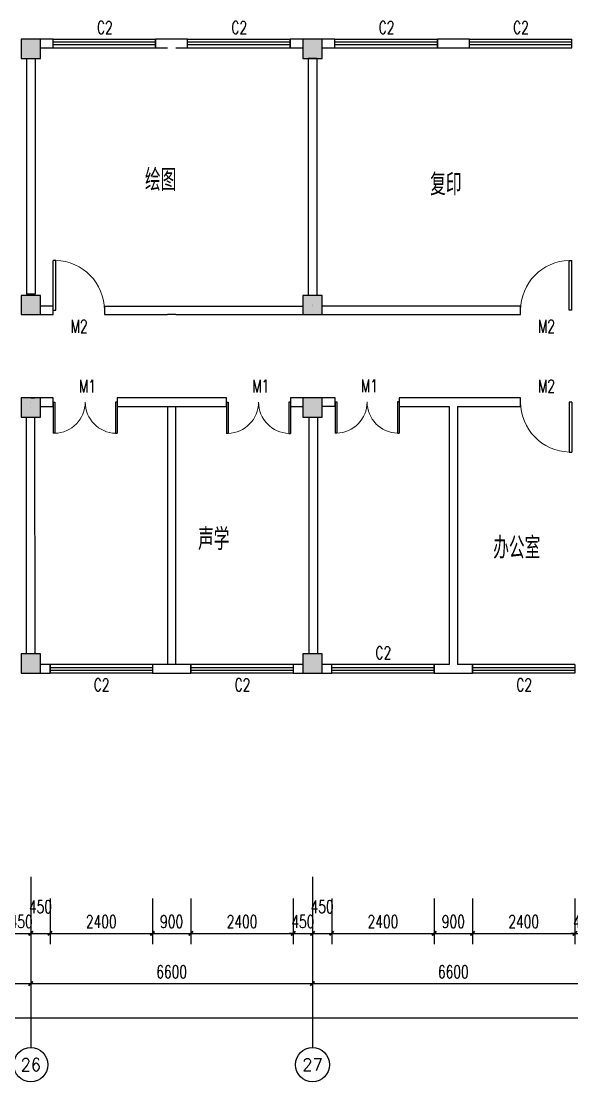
# Model space of a CAD drawing. Header units: millimetres. Extents: x 446 to 114752, y 86 to 28894.
# Drawn here: x 59521 to 72421, y 3294 to 28143 of the extents above; entities that cross this region are included whole.
import ezdxf
from ezdxf.enums import TextEntityAlignment as Align

# ---------------------------------------------------------------- set-up
doc = ezdxf.new("R2010")
doc.units = ezdxf.units.MM
for name, color, linetype in [('AXIS', 3, 'Continuous'), ('AXIS_TEXT', 7, 'Continuous'), ('COLUMN', 9, 'Continuous'), ('PUB_DIM', 3, 'Continuous'), ('PUB_TEXT', 7, 'Continuous'), ('WALL', 9, 'Continuous'), ('WINDOW', 4, 'Continuous'), ('WINDOW_TEXT', 7, 'Continuous')]:
    doc.layers.add(name, color=color, linetype=linetype)
doc.styles.add('_TCH_AXIS', font='COMPLEX', dxfattribs={"bigfont": 'GBCBIG'})
doc.styles.add('_TCH_DIM_T3', font='SIMPLEX', dxfattribs={"width": 0.705882, "bigfont": 'GBCBIG'})
doc.styles.add('_TCH_WINDOW', font='SIMPLEX', dxfattribs={"bigfont": 'GBCBIG'})
doc.styles.add('COMPLEX', font='COMPLEX')
doc.styles.get("Standard").update_dxf_attribs({"font": 'txt', "bigfont": 'gbcbig.shx'})
doc.dimstyles.new('_TCH_ARCH&&100', dxfattribs={"dimtxt": 297.5, "dimasz": 100, "dimexe": 250, "dimexo": 300, "dimgap": 126.25, "dimtad": 1, "dimdec": 0, "dimzin": 0, "dimdsep": 46, "dimtxsty": '_TCH_DIM_T3', "dimblk": 'ARCHTICK', "dimcen": 0.09, "dimclrt": 7, "dimazin": 2, "dimtfac": 1, "dimtdec": 0, "dimtix": 1, "dimtmove": 2, "dimatfit": 3, "dimfxl": 1, "dimtolj": 1, "dimtzin": 0, "dimarcsym": 0})

# ---------------------------------------------------------------- blocks, each defined once
blk = doc.blocks.new('_ArchTick')
at = {"color": 0, "linetype": 'ByBlock', "const_width": 0.4}
blk.add_lwpolyline([(-0.5, -0.5), (0.5, 0.5)], dxfattribs=at)
blk = doc.blocks.new('*D122')
at = {"layer": 'Defpoints', "color": 0}
for p in [(59296, 7888), (59746, 7888), (59746, 6771)]:
    blk.add_point(p, dxfattribs=at)
at = {"layer": 'PUB_DIM', "color": 0, "lineweight": -2}
for p, q in [((59296, 7588), (59296, 6521)), ((59746, 7588), (59746, 6521)), ((59296, 6771), (59196, 6771)), ((59296, 6771), (59746, 6771)), ((59746, 6771), (59846, 6771))]:
    blk.add_line(p, q, dxfattribs=at)
at = {"layer": 'PUB_DIM', "color": 0, "lineweight": -2, "xscale": 100, "yscale": 100, "zscale": 100}
blk.add_blockref('_ArchTick', (59296, 6771), dxfattribs=at)
at = {"layer": 'PUB_DIM', "color": 0, "lineweight": -2, "xscale": 100, "yscale": 100, "zscale": 100, "rotation": 180}
blk.add_blockref('_ArchTick', (59746, 6771), dxfattribs=at)
at = {"layer": 'PUB_DIM', "color": 7, "insert": (59521, 7046), "char_height": 297.5, "attachment_point": 5, "style": '_TCH_DIM_T3'}
blk.add_mtext('\\A1;450', dxfattribs=at)
blk = doc.blocks.new('*D123')
at = {"layer": 'Defpoints', "color": 0}
for p in [(59746, 7888), (60196, 7888), (60196, 6771)]:
    blk.add_point(p, dxfattribs=at)
at = {"layer": 'PUB_DIM', "color": 0, "lineweight": -2}
for p, q in [((59746, 7588), (59746, 6521)), ((60196, 7588), (60196, 6521)), ((59746, 6771), (60196, 6771))]:
    blk.add_line(p, q, dxfattribs=at)
at = {"layer": 'PUB_DIM', "color": 0, "lineweight": -2, "xscale": 100, "yscale": 100, "zscale": 100, "rotation": 180}
blk.add_blockref('_ArchTick', (59746, 6771), dxfattribs=at)
at = {"layer": 'PUB_DIM', "color": 0, "lineweight": -2, "xscale": 100, "yscale": 100, "zscale": 100}
blk.add_blockref('_ArchTick', (60196, 6771), dxfattribs=at)
at = {"layer": 'PUB_DIM', "color": 7, "insert": (59971, 7396), "char_height": 297.5, "attachment_point": 5, "style": '_TCH_DIM_T3'}
blk.add_mtext('\\A1;450', dxfattribs=at)
blk = doc.blocks.new('*D124')
at = {"layer": 'Defpoints', "color": 0}
for p in [(60196, 7888), (62596, 7888), (62596, 6771)]:
    blk.add_point(p, dxfattribs=at)
at = {"layer": 'PUB_DIM', "color": 0, "lineweight": -2}
for p, q in [((60196, 7588), (60196, 6521)), ((62596, 7588), (62596, 6521)), ((60196, 6771), (62596, 6771))]:
    blk.add_line(p, q, dxfattribs=at)
at = {"layer": 'PUB_DIM', "color": 0, "lineweight": -2, "xscale": 100, "yscale": 100, "zscale": 100, "rotation": 180}
blk.add_blockref('_ArchTick', (60196, 6771), dxfattribs=at)
at = {"layer": 'PUB_DIM', "color": 0, "lineweight": -2, "xscale": 100, "yscale": 100, "zscale": 100}
blk.add_blockref('_ArchTick', (62596, 6771), dxfattribs=at)
at = {"layer": 'PUB_DIM', "color": 7, "insert": (61396, 7046), "char_height": 297.5, "attachment_point": 5, "style": '_TCH_DIM_T3'}
blk.add_mtext('\\A1;2400', dxfattribs=at)
blk = doc.blocks.new('*D125')
at = {"layer": 'Defpoints', "color": 0}
for p in [(62596, 7888), (63496, 7888), (63496, 6771)]:
    blk.add_point(p, dxfattribs=at)
at = {"layer": 'PUB_DIM', "color": 0, "lineweight": -2}
for p, q in [((62596, 7588), (62596, 6521)), ((63496, 7588), (63496, 6521)), ((62596, 6771), (63496, 6771))]:
    blk.add_line(p, q, dxfattribs=at)
at = {"layer": 'PUB_DIM', "color": 0, "lineweight": -2, "xscale": 100, "yscale": 100, "zscale": 100, "rotation": 180}
blk.add_blockref('_ArchTick', (62596, 6771), dxfattribs=at)
at = {"layer": 'PUB_DIM', "color": 0, "lineweight": -2, "xscale": 100, "yscale": 100, "zscale": 100}
blk.add_blockref('_ArchTick', (63496, 6771), dxfattribs=at)
at = {"layer": 'PUB_DIM', "color": 7, "insert": (63046, 7046), "char_height": 297.5, "attachment_point": 5, "style": '_TCH_DIM_T3'}
blk.add_mtext('\\A1;900', dxfattribs=at)
blk = doc.blocks.new('*D126')
at = {"layer": 'Defpoints', "color": 0}
for p in [(63496, 7888), (65896, 7888), (65896, 6771)]:
    blk.add_point(p, dxfattribs=at)
at = {"layer": 'PUB_DIM', "color": 0, "lineweight": -2}
for p, q in [((63496, 7588), (63496, 6521)), ((65896, 7588), (65896, 6521)), ((63496, 6771), (65896, 6771))]:
    blk.add_line(p, q, dxfattribs=at)
at = {"layer": 'PUB_DIM', "color": 0, "lineweight": -2, "xscale": 100, "yscale": 100, "zscale": 100, "rotation": 180}
blk.add_blockref('_ArchTick', (63496, 6771), dxfattribs=at)
at = {"layer": 'PUB_DIM', "color": 0, "lineweight": -2, "xscale": 100, "yscale": 100, "zscale": 100}
blk.add_blockref('_ArchTick', (65896, 6771), dxfattribs=at)
at = {"layer": 'PUB_DIM', "color": 7, "insert": (64696, 7046), "char_height": 297.5, "attachment_point": 5, "style": '_TCH_DIM_T3'}
blk.add_mtext('\\A1;2400', dxfattribs=at)
blk = doc.blocks.new('*D127')
at = {"layer": 'Defpoints', "color": 0}
for p in [(65896, 7888), (66346, 7888), (66346, 6771)]:
    blk.add_point(p, dxfattribs=at)
at = {"layer": 'PUB_DIM', "color": 0, "lineweight": -2}
for p, q in [((65896, 7588), (65896, 6521)), ((66346, 7588), (66346, 6521)), ((65896, 6771), (65796, 6771)), ((65896, 6771), (66346, 6771)), ((66346, 6771), (66446, 6771))]:
    blk.add_line(p, q, dxfattribs=at)
at = {"layer": 'PUB_DIM', "color": 0, "lineweight": -2, "xscale": 100, "yscale": 100, "zscale": 100}
blk.add_blockref('_ArchTick', (65896, 6771), dxfattribs=at)
at = {"layer": 'PUB_DIM', "color": 0, "lineweight": -2, "xscale": 100, "yscale": 100, "zscale": 100, "rotation": 180}
blk.add_blockref('_ArchTick', (66346, 6771), dxfattribs=at)
at = {"layer": 'PUB_DIM', "color": 7, "insert": (66121, 7046), "char_height": 297.5, "attachment_point": 5, "style": '_TCH_DIM_T3'}
blk.add_mtext('\\A1;450', dxfattribs=at)
blk = doc.blocks.new('*D128')
at = {"layer": 'Defpoints', "color": 0}
for p in [(66346, 7888), (66796, 7888), (66796, 6771)]:
    blk.add_point(p, dxfattribs=at)
at = {"layer": 'PUB_DIM', "color": 0, "lineweight": -2}
for p, q in [((66346, 7588), (66346, 6521)), ((66796, 7588), (66796, 6521)), ((66346, 6771), (66796, 6771))]:
    blk.add_line(p, q, dxfattribs=at)
at = {"layer": 'PUB_DIM', "color": 0, "lineweight": -2, "xscale": 100, "yscale": 100, "zscale": 100, "rotation": 180}
blk.add_blockref('_ArchTick', (66346, 6771), dxfattribs=at)
at = {"layer": 'PUB_DIM', "color": 0, "lineweight": -2, "xscale": 100, "yscale": 100, "zscale": 100}
blk.add_blockref('_ArchTick', (66796, 6771), dxfattribs=at)
at = {"layer": 'PUB_DIM', "color": 7, "insert": (66571, 7396), "char_height": 297.5, "attachment_point": 5, "style": '_TCH_DIM_T3'}
blk.add_mtext('\\A1;450', dxfattribs=at)
blk = doc.blocks.new('*D129')
at = {"layer": 'Defpoints', "color": 0}
for p in [(66796, 7888), (69196, 7888), (69196, 6771)]:
    blk.add_point(p, dxfattribs=at)
at = {"layer": 'PUB_DIM', "color": 0, "lineweight": -2}
for p, q in [((66796, 7588), (66796, 6521)), ((69196, 7588), (69196, 6521)), ((66796, 6771), (69196, 6771))]:
    blk.add_line(p, q, dxfattribs=at)
at = {"layer": 'PUB_DIM', "color": 0, "lineweight": -2, "xscale": 100, "yscale": 100, "zscale": 100, "rotation": 180}
blk.add_blockref('_ArchTick', (66796, 6771), dxfattribs=at)
at = {"layer": 'PUB_DIM', "color": 0, "lineweight": -2, "xscale": 100, "yscale": 100, "zscale": 100}
blk.add_blockref('_ArchTick', (69196, 6771), dxfattribs=at)
at = {"layer": 'PUB_DIM', "color": 7, "insert": (67996, 7046), "char_height": 297.5, "attachment_point": 5, "style": '_TCH_DIM_T3'}
blk.add_mtext('\\A1;2400', dxfattribs=at)
blk = doc.blocks.new('*D130')
at = {"layer": 'Defpoints', "color": 0}
for p in [(69196, 7888), (70096, 7888), (70096, 6771)]:
    blk.add_point(p, dxfattribs=at)
at = {"layer": 'PUB_DIM', "color": 0, "lineweight": -2}
for p, q in [((69196, 7588), (69196, 6521)), ((70096, 7588), (70096, 6521)), ((69196, 6771), (70096, 6771))]:
    blk.add_line(p, q, dxfattribs=at)
at = {"layer": 'PUB_DIM', "color": 0, "lineweight": -2, "xscale": 100, "yscale": 100, "zscale": 100, "rotation": 180}
blk.add_blockref('_ArchTick', (69196, 6771), dxfattribs=at)
at = {"layer": 'PUB_DIM', "color": 0, "lineweight": -2, "xscale": 100, "yscale": 100, "zscale": 100}
blk.add_blockref('_ArchTick', (70096, 6771), dxfattribs=at)
at = {"layer": 'PUB_DIM', "color": 7, "insert": (69646, 7046), "char_height": 297.5, "attachment_point": 5, "style": '_TCH_DIM_T3'}
blk.add_mtext('\\A1;900', dxfattribs=at)
blk = doc.blocks.new('*D131')
at = {"layer": 'Defpoints', "color": 0}
for p in [(70096, 7888), (72496, 7888), (72496, 6771)]:
    blk.add_point(p, dxfattribs=at)
at = {"layer": 'PUB_DIM', "color": 0, "lineweight": -2}
for p, q in [((70096, 7588), (70096, 6521)), ((72496, 7588), (72496, 6521)), ((70096, 6771), (72496, 6771))]:
    blk.add_line(p, q, dxfattribs=at)
at = {"layer": 'PUB_DIM', "color": 0, "lineweight": -2, "xscale": 100, "yscale": 100, "zscale": 100, "rotation": 180}
blk.add_blockref('_ArchTick', (70096, 6771), dxfattribs=at)
at = {"layer": 'PUB_DIM', "color": 0, "lineweight": -2, "xscale": 100, "yscale": 100, "zscale": 100}
blk.add_blockref('_ArchTick', (72496, 6771), dxfattribs=at)
at = {"layer": 'PUB_DIM', "color": 7, "insert": (71296, 7046), "char_height": 297.5, "attachment_point": 5, "style": '_TCH_DIM_T3'}
blk.add_mtext('\\A1;2400', dxfattribs=at)
blk = doc.blocks.new('*D132')
at = {"layer": 'Defpoints', "color": 0}
for p in [(72496, 7888), (72946, 7888), (72946, 6771)]:
    blk.add_point(p, dxfattribs=at)
at = {"layer": 'PUB_DIM', "color": 0, "lineweight": -2}
for p, q in [((72496, 7588), (72496, 6521)), ((72946, 7588), (72946, 6521)), ((72496, 6771), (72396, 6771)), ((72496, 6771), (72946, 6771)), ((72946, 6771), (73046, 6771))]:
    blk.add_line(p, q, dxfattribs=at)
at = {"layer": 'PUB_DIM', "color": 0, "lineweight": -2, "xscale": 100, "yscale": 100, "zscale": 100}
blk.add_blockref('_ArchTick', (72496, 6771), dxfattribs=at)
at = {"layer": 'PUB_DIM', "color": 0, "lineweight": -2, "xscale": 100, "yscale": 100, "zscale": 100, "rotation": 180}
blk.add_blockref('_ArchTick', (72946, 6771), dxfattribs=at)
at = {"layer": 'PUB_DIM', "color": 7, "insert": (72721, 7046), "char_height": 297.5, "attachment_point": 5, "style": '_TCH_DIM_T3'}
blk.add_mtext('\\A1;450', dxfattribs=at)
blk = doc.blocks.new('*D161')
at = {"layer": 'AXIS', "color": 0, "lineweight": -2}
for p, q in [((53146, 7794), (53146, 5344)), ((59746, 7794), (59746, 5344)), ((53146, 5594), (59746, 5594))]:
    blk.add_line(p, q, dxfattribs=at)
at = {"layer": 'Defpoints', "color": 0}
for p in [(53146, 8094), (59746, 8094), (59746, 5594)]:
    blk.add_point(p, dxfattribs=at)
at = {"layer": 'AXIS', "color": 0, "lineweight": -2, "xscale": 100, "yscale": 100, "zscale": 100, "rotation": 180}
blk.add_blockref('_ArchTick', (53146, 5594), dxfattribs=at)
at = {"layer": 'AXIS', "color": 0, "lineweight": -2, "xscale": 100, "yscale": 100, "zscale": 100}
blk.add_blockref('_ArchTick', (59746, 5594), dxfattribs=at)
at = {"layer": 'AXIS', "color": 7, "insert": (56446, 5869), "char_height": 297.5, "attachment_point": 5, "style": '_TCH_DIM_T3'}
blk.add_mtext('\\A1;6600', dxfattribs=at)
blk = doc.blocks.new('*D162')
at = {"layer": 'AXIS', "color": 0, "lineweight": -2}
for p, q in [((59746, 7794), (59746, 5344)), ((66346, 7794), (66346, 5344)), ((59746, 5594), (66346, 5594))]:
    blk.add_line(p, q, dxfattribs=at)
at = {"layer": 'Defpoints', "color": 0}
for p in [(59746, 8094), (66346, 8094), (66346, 5594)]:
    blk.add_point(p, dxfattribs=at)
at = {"layer": 'AXIS', "color": 0, "lineweight": -2, "xscale": 100, "yscale": 100, "zscale": 100, "rotation": 180}
blk.add_blockref('_ArchTick', (59746, 5594), dxfattribs=at)
at = {"layer": 'AXIS', "color": 0, "lineweight": -2, "xscale": 100, "yscale": 100, "zscale": 100}
blk.add_blockref('_ArchTick', (66346, 5594), dxfattribs=at)
at = {"layer": 'AXIS', "color": 7, "insert": (63046, 5869), "char_height": 297.5, "attachment_point": 5, "style": '_TCH_DIM_T3'}
blk.add_mtext('\\A1;6600', dxfattribs=at)
blk = doc.blocks.new('*D163')
at = {"layer": 'AXIS', "color": 0, "lineweight": -2}
for p, q in [((66346, 7794), (66346, 5344)), ((72946, 7794), (72946, 5344)), ((66346, 5594), (72946, 5594))]:
    blk.add_line(p, q, dxfattribs=at)
at = {"layer": 'Defpoints', "color": 0}
for p in [(66346, 8094), (72946, 8094), (72946, 5594)]:
    blk.add_point(p, dxfattribs=at)
at = {"layer": 'AXIS', "color": 0, "lineweight": -2, "xscale": 100, "yscale": 100, "zscale": 100, "rotation": 180}
blk.add_blockref('_ArchTick', (66346, 5594), dxfattribs=at)
at = {"layer": 'AXIS', "color": 0, "lineweight": -2, "xscale": 100, "yscale": 100, "zscale": 100}
blk.add_blockref('_ArchTick', (72946, 5594), dxfattribs=at)
at = {"layer": 'AXIS', "color": 7, "insert": (69646, 5869), "char_height": 297.5, "attachment_point": 5, "style": '_TCH_DIM_T3'}
blk.add_mtext('\\A1;6600', dxfattribs=at)
blk = doc.blocks.new('*D168')
at = {"layer": 'AXIS', "color": 0, "lineweight": -2}
for p, q in [((6246, 7794), (6246, 4544)), ((99346, 7794), (99346, 4544)), ((6246, 4794), (99346, 4794))]:
    blk.add_line(p, q, dxfattribs=at)
at = {"layer": 'Defpoints', "color": 0}
for p in [(6246, 8094), (99346, 8094), (99346, 4794)]:
    blk.add_point(p, dxfattribs=at)
at = {"layer": 'AXIS', "color": 0, "lineweight": -2, "xscale": 100, "yscale": 100, "zscale": 100, "rotation": 180}
blk.add_blockref('_ArchTick', (6246, 4794), dxfattribs=at)
at = {"layer": 'AXIS', "color": 0, "lineweight": -2, "xscale": 100, "yscale": 100, "zscale": 100}
blk.add_blockref('_ArchTick', (99346, 4794), dxfattribs=at)
at = {"layer": 'AXIS', "color": 7, "insert": (52796, 5069), "char_height": 297.5, "attachment_point": 5, "style": '_TCH_DIM_T3'}
blk.add_mtext('\\A1;93100', dxfattribs=at)
blk = doc.blocks.new('_FZHK')
blk.add_lwpolyline([(-0.5, -0.5), (0.5, -0.5), (0.5, 0.5), (-0.5, 0.5)], close=True)
blk = doc.blocks.new('_AXISO')
blk.add_circle((0, 0), 0.5)
at = {"layer": 'AXIS_TEXT', "style": 'COMPLEX', "width": 1.041667}
blk.add_attdef('A', text='', height=0.56, dxfattribs=at).set_placement((-0.25, -0.28), (0.25, -0.28), align=Align.FIT)
blk = doc.blocks.new('$DorLib2D$00000001')
for p, q in [((0.45, 0.975), (0.5, 0.975)), ((0.45, 0), (0.45, 0.975)), ((0.5, 0), (0.5, 0.975)), ((0.5, 0), (0.45, 0))]:
    blk.add_line(p, q)
at = {"lineweight": 13}
blk.add_arc((0.475, 0), 0.975, 91.4693, 180, dxfattribs=at)
blk = doc.blocks.new('$DorLib2D$00000002')
for p, q in [((-0.5, 0), (-0.5, 0.4875)), ((-0.475, 0.4875), (-0.5, 0.4875)), ((-0.475, 0), (-0.475, 0.4875)), ((0.475, 0), (0.475, 0.4875)), ((0.475, 0.4875), (0.5, 0.4875)), ((0.5, 0), (0.5, 0.4875)), ((-0.5, 0), (-0.475, 0)), ((0.5, 0), (0.475, 0))]:
    blk.add_line(p, q)
at = {"lineweight": 13}
for centre, start, end in [((-0.4875, 0), 0, 88.53072), ((0.4875, 0), 91.46928, 180)]:
    blk.add_arc(centre, 0.4875, start, end, dxfattribs=at)
blk = doc.blocks.new('$TCHSYS$WIN2D')
for p, q in [((-0.5, 0.5), (0.5, 0.5)), ((-0.5, 0.5), (-0.5, -0.5)), ((0.5, 0.5), (0.5, -0.5)), ((0.5, 0.167), (-0.5, 0.167)), ((0.5, -0.167), (-0.5, -0.167)), ((-0.5, -0.5), (0.5, -0.5))]:
    blk.add_line(p, q)

msp = doc.modelspace()

# ---------------------------------------------------------------- hatches: boundary and pattern name
h = msp.add_hatch(color=256)
h.paths.add_polyline_path([(59746.2, 27718.9), (59521.2, 27718.9), (59521.2, 27493.9), (59746.2, 27493.9)])
h.paths.add_polyline_path([(59746.2, 27493.9), (59971.2, 27493.9), (59971.2, 27718.9), (59746.2, 27718.9)])
h.paths.add_polyline_path([(59746.2, 27268.9), (59971.2, 27268.9), (59971.2, 27493.9), (59746.2, 27493.9)])
h.paths.add_polyline_path([(59746.2, 27493.9), (59521.2, 27493.9), (59521.2, 27268.9), (59746.2, 27268.9)])
h.paths.add_polyline_path([(59746.2, 21493.9), (59521.2, 21493.9), (59521.2, 21268.9), (59746.2, 21268.9)])
h.paths.add_polyline_path([(59746.2, 21493.9), (59746.2, 21268.9), (59971.2, 21268.9), (59971.2, 21493.9)])
h.paths.add_polyline_path([(59971.2, 21493.9), (59971.2, 21718.9), (59746.2, 21718.9), (59746.2, 21493.9)])
h.paths.add_polyline_path([(59746.2, 21718.9), (59521.2, 21718.9), (59521.2, 21493.9), (59746.2, 21493.9)])
h.paths.add_polyline_path([(59746.2, 13318.9), (59746.2, 12868.9), (59971.2, 12868.9), (59971.2, 13318.9)])
h.paths.add_polyline_path([(59521.2, 13318.9), (59521.2, 12868.9), (59746.2, 12868.9), (59746.2, 13318.9)])
h = msp.add_hatch(color=256)
h.paths.add_polyline_path([(66346.2, 27718.9), (66121.2, 27718.9), (66121.2, 27493.9), (66346.2, 27493.9)])
h.paths.add_polyline_path([(66346.2, 27493.9), (66571.2, 27493.9), (66571.2, 27718.9), (66346.2, 27718.9)])
h.paths.add_polyline_path([(66346.2, 27268.9), (66571.2, 27268.9), (66571.2, 27493.9), (66346.2, 27493.9)])
h.paths.add_polyline_path([(66346.2, 27493.9), (66121.2, 27493.9), (66121.2, 27268.9), (66346.2, 27268.9)])
h.paths.add_polyline_path([(66346.2, 21493.9), (66121.2, 21493.9), (66121.2, 21268.9), (66346.2, 21268.9)])
h.paths.add_polyline_path([(66346.2, 21493.9), (66346.2, 21268.9), (66571.2, 21268.9), (66571.2, 21493.9)])
h.paths.add_polyline_path([(66571.2, 21493.9), (66571.2, 21718.9), (66346.2, 21718.9), (66346.2, 21493.9)])
h.paths.add_polyline_path([(66346.2, 21718.9), (66121.2, 21718.9), (66121.2, 21493.9), (66346.2, 21493.9)])
h.paths.add_polyline_path([(66346.2, 13318.9), (66346.2, 12868.9), (66571.2, 12868.9), (66571.2, 13318.9)])
h.paths.add_polyline_path([(66121.2, 13318.9), (66121.2, 12868.9), (66346.2, 12868.9), (66346.2, 13318.9)])
h = msp.add_hatch(color=256)
h.paths.add_polyline_path([(59746.2, 19318.9), (59521.2, 19318.9), (59521.2, 19093.9), (59746.2, 19093.9)])
h.paths.add_polyline_path([(59971.2, 19318.9), (59746.2, 19318.9), (59746.2, 19093.9), (59971.2, 19093.9)])
h.paths.add_polyline_path([(59971.2, 19093.9), (59746.2, 19093.9), (59746.2, 18868.9), (59971.2, 18868.9)])
h.paths.add_polyline_path([(59746.2, 19093.9), (59521.2, 19093.9), (59521.2, 18868.9), (59746.2, 18868.9)])
h = msp.add_hatch(color=256)
h.paths.add_polyline_path([(66346.2, 19318.9), (66121.2, 19318.9), (66121.2, 19093.9), (66346.2, 19093.9)])
h.paths.add_polyline_path([(66571.2, 19318.9), (66346.2, 19318.9), (66346.2, 19093.9), (66571.2, 19093.9)])
h.paths.add_polyline_path([(66571.2, 19093.9), (66346.2, 19093.9), (66346.2, 18868.9), (66571.2, 18868.9)])
h.paths.add_polyline_path([(66346.2, 19093.9), (66121.2, 19093.9), (66121.2, 18868.9), (66346.2, 18868.9)])

# ---------------------------------------------------------------- linework, layer by layer
at = {"layer": 'AXIS'}
for p, q in [((59746.2, 8093.9), (59746.2, 4093.9)), ((66346.2, 8093.9), (66346.2, 4093.9))]:
    msp.add_line(p, q, dxfattribs=at)
at = {"layer": 'WALL'}
for p, q in [((60271.2, 27718.9), (59971.2, 27718.9)), ((60271.2, 27518.9), (60271.2, 27718.9)), ((63046.2, 27718.9), (62671.2, 27718.9)), ((62671.2, 27718.9), (62671.2, 27518.9)), ((63421.2, 27718.9), (63046.2, 27718.9)), ((63421.2, 27518.9), (63421.2, 27718.9)), ((66121.2, 27718.9), (65821.2, 27718.9)), ((65821.2, 27718.9), (65821.2, 27518.9)), ((66871.2, 27718.9), (66571.2, 27718.9)), ((66871.2, 27518.9), (66871.2, 27718.9)), ((70021.2, 27718.9), (69271.2, 27718.9)), ((69271.2, 27718.9), (69271.2, 27518.9)), ((70021.2, 27518.9), (70021.2, 27718.9)), ((59971.2, 27518.9), (60271.2, 27518.9)), ((62671.2, 27518.9), (62946.2, 27518.9)), ((63146.2, 27518.9), (63421.2, 27518.9)), ((65821.2, 27518.9), (66121.2, 27518.9)), ((66571.2, 27518.9), (66871.2, 27518.9)), ((69271.2, 27518.9), (70021.2, 27518.9)), ((59646.2, 27262.1), (59646.2, 21745.1)), ((59846.2, 27262.1), (59646.2, 27262.1)), ((59846.2, 27262.1), (59846.2, 21745.1)), ((66246.2, 27268.4), (66246.2, 21718.9)), ((66446.2, 27268.4), (66246.2, 27268.4)), ((66446.2, 27268.4), (66446.2, 21718.9)), ((59846.2, 21745.1), (59646.2, 21745.1)), ((60271.2, 21468.9), (59971.2, 21468.9)), ((60271.2, 21268.9), (60271.2, 21468.9)), ((61471.2, 21468.9), (61471.2, 21268.9)), ((61471.2, 21468.9), (66121.2, 21468.9)), ((66346.2, 21493.9, -450), (66346.2, 21493.9, -450)), ((66346.2, 21481.4, -450), (66346.2, 21481.4, -450)), ((66346.2, 21468.9, -450), (66346.2, 21468.9, -450)), ((71221.2, 21468.9), (66571.2, 21468.9)), ((71221.2, 21268.9), (71221.2, 21468.9)), ((59971.2, 21268.9), (60271.2, 21268.9)), ((61471.2, 21268.9), (62946.2, 21268.9)), ((62946.2, 21268.9), (62946.2, 21268.9)), ((63146.2, 21268.9), (62946.2, 21268.9)), ((63146.2, 21268.9), (66121.2, 21268.9)), ((63146.2, 21268.9), (63146.2, 21268.9)), ((66571.2, 21268.9), (71221.2, 21268.9)), ((59743.3, 19318.9), (59843.3, 19318.9)), ((59743.3, 19318.9, -450), (59743.3, 19318.9, -450)), ((59743.4, 19206.4, -450), (59743.4, 19206.4, -450)), ((59843.3, 19318.9), (59843.3, 19318.9)), ((60271.2, 19318.9), (59971.2, 19318.9)), ((60271.2, 19118.9), (60271.2, 19318.9)), ((64331.3, 19317), (61771.2, 19318.9)), ((61771.2, 19318.9), (61771.2, 19118.9)), ((64331.3, 19117), (64331.3, 19317)), ((66231.3, 19317), (65831.3, 19317)), ((65831.3, 19317), (65831.3, 19117)), ((66876.2, 19322), (66576.2, 19322)), ((66876.2, 19122), (66876.2, 19322)), ((68376.2, 19322), (68376.2, 19122)), ((71221.2, 19318.9), (68376.2, 19318.9)), ((71221.2, 19118.9), (71221.2, 19318.9)), ((59743.4, 19093.9, -450), (59743.4, 19093.9, -450)), ((59971.2, 19118.9), (60271.2, 19118.9)), ((61771.2, 19118.9), (64331.3, 19117)), ((62946.2, 19118.9), (62946.2, 13068.9)), ((63146.2, 13068.9), (63146.2, 19118.9)), ((65831.3, 19117), (66131.3, 19117)), ((66576.2, 19122), (66876.2, 19122)), ((68376.2, 19118.9), (69546.2, 19118.9)), ((69546.2, 19118.9), (69546.2, 13068.9)), ((69746.2, 19118.9), (69746.2, 13068.9)), ((69746.2, 19118.9), (71221.2, 19118.9)), ((59646.2, 13318.9), (59643.5, 18868.9)), ((59846.2, 13318.9), (59843.5, 18868.9)), ((66263.9, 18868.9), (66263.9, 13318.9)), ((66463.9, 18868.9), (66463.9, 13318.9)), ((60196.2, 13068.9), (59971.2, 13068.9)), ((60196.2, 12868.9), (60196.2, 13068.9)), ((63496.2, 13068.9), (62596.2, 13068.9)), ((62596.2, 13068.9), (62596.2, 12868.9)), ((63496.2, 12868.9), (63496.2, 13068.9)), ((66121.2, 13068.9), (65896.2, 13068.9)), ((65896.2, 13068.9), (65896.2, 12868.9)), ((66796.2, 13068.9), (66571.2, 13068.9)), ((66796.2, 12868.9), (66796.2, 13068.9)), ((69546.2, 13068.9), (69196.2, 13068.9)), ((69196.2, 13068.9), (69196.2, 12868.9)), ((70096.2, 13068.9), (69746.2, 13068.9)), ((70096.2, 12868.9), (70096.2, 13068.9)), ((59971.2, 12868.9), (60196.2, 12868.9)), ((62596.2, 12868.9), (63496.2, 12868.9)), ((65896.2, 12868.9), (66121.2, 12868.9)), ((66571.2, 12868.9), (66796.2, 12868.9)), ((69196.2, 12868.9), (69646.2, 12868.9)), ((69646.2, 12868.9), (70096.2, 12868.9))]:
    msp.add_line(p, q, dxfattribs=at)

# ---------------------------------------------------------------- block references
at = {"layer": 'AXIS'}
ref = msp.add_blockref('_AXISO', (59746.2, 3693.9), dxfattribs=dict(at, xscale=799.9999999999999, yscale=800, zscale=800))
ref.add_attrib('A', '26', dxfattribs={"layer": 'AXIS_TEXT', "height": 300.65, "style": '_TCH_AXIS', "width": 0.970588}).set_placement((59510, 3543.6), (59982.4, 3543.6), align=Align.FIT)
ref = msp.add_blockref('_AXISO', (66346.2, 3693.9), dxfattribs=dict(at, xscale=799.9999999999999, yscale=800, zscale=800))
ref.add_attrib('A', '27', dxfattribs={"layer": 'AXIS_TEXT', "height": 294.28, "style": '_TCH_AXIS'}).set_placement((66108, 3546.7), (66584.4, 3546.7), align=Align.FIT)
at = {"layer": 'COLUMN', "xscale": 450, "yscale": 449.9999999999999, "zscale": 450}
for p in [(59746.2, 27493.9), (66346.2, 27493.9), (59746.2, 21493.9), (66346.2, 21493.9), (59746.2, 19093.9), (66346.2, 19093.9), (59746.2, 13093.9), (66346.2, 13093.9)]:
    msp.add_blockref('_FZHK', p, dxfattribs=at)
at = {"layer": 'WINDOW'}
ref = msp.add_blockref('$TCHSYS$WIN2D', (61471.2, 27618.9), dxfattribs=dict(at, xscale=2400, yscale=-200, zscale=2400))
ref.add_attrib('A', 'C2', (61296.2, 27845.1), dxfattribs={"layer": 'WINDOW_TEXT', "height": 297.5, "style": '_TCH_WINDOW', "width": 0.705882})
ref = msp.add_blockref('$TCHSYS$WIN2D', (64621.2, 27618.9), dxfattribs=dict(at, xscale=2400, yscale=-200, zscale=2400))
ref.add_attrib('A', 'C2', (64446.2, 27845.1), dxfattribs={"layer": 'WINDOW_TEXT', "height": 297.5, "style": '_TCH_WINDOW', "width": 0.705882})
ref = msp.add_blockref('$TCHSYS$WIN2D', (68071.2, 27618.9), dxfattribs=dict(at, xscale=2400, yscale=-200, zscale=2400))
ref.add_attrib('A', 'C2', (67896.2, 27845.1), dxfattribs={"layer": 'WINDOW_TEXT', "height": 297.5, "style": '_TCH_WINDOW', "width": 0.705882})
ref = msp.add_blockref('$TCHSYS$WIN2D', (71221.2, 27618.9), dxfattribs=dict(at, xscale=2400, yscale=-200, zscale=2400))
ref.add_attrib('A', 'C2', (71046.2, 27845.1), dxfattribs={"layer": 'WINDOW_TEXT', "height": 297.5, "style": '_TCH_WINDOW', "width": 0.705882})
ref = msp.add_blockref('$DorLib2D$00000001', (60871.2, 21368.9), dxfattribs=dict(at, xscale=-1200, yscale=1200, zscale=-1200))
ref.add_attrib('A', 'M2', (60681.2, 20845.1), dxfattribs={"layer": 'WINDOW_TEXT', "height": 297.5, "style": '_TCH_WINDOW', "width": 0.705882})
ref = msp.add_blockref('$DorLib2D$00000001', (71821.2, 21368.9), dxfattribs=dict(at, xscale=1200, yscale=1200, zscale=1200))
ref.add_attrib('A', 'M2', (71631.2, 20845.1), dxfattribs={"layer": 'WINDOW_TEXT', "height": 297.5, "style": '_TCH_WINDOW', "width": 0.705882})
ref = msp.add_blockref('$DorLib2D$00000002', (61021.2, 19218.9), dxfattribs=dict(at, xscale=-1500, yscale=-1500, zscale=-1500))
ref.add_attrib('A', 'M1', (60876.2, 19445.1), dxfattribs={"layer": 'WINDOW_TEXT', "height": 297.5, "style": '_TCH_WINDOW', "width": 0.705882})
ref = msp.add_blockref('$DorLib2D$00000002', (65081.3, 19217), dxfattribs=dict(at, xscale=-1500, yscale=-1500, zscale=-1500))
ref.add_attrib('A', 'M1', (64936.3, 19443.3), dxfattribs={"layer": 'WINDOW_TEXT', "height": 297.5, "style": '_TCH_WINDOW', "width": 0.705882})
ref = msp.add_blockref('$DorLib2D$00000002', (67626.2, 19222), dxfattribs=dict(at, xscale=-1500, yscale=-1500, zscale=-1500))
ref.add_attrib('A', 'M1', (67481.2, 19448.3), dxfattribs={"layer": 'WINDOW_TEXT', "height": 297.5, "style": '_TCH_WINDOW', "width": 0.705882})
ref = msp.add_blockref('$DorLib2D$00000001', (71821.2, 19218.9), dxfattribs=dict(at, xscale=1200, yscale=-1200, zscale=1200))
ref.add_attrib('A', 'M2', (71631.2, 19445.1), dxfattribs={"layer": 'WINDOW_TEXT', "height": 297.5, "style": '_TCH_WINDOW', "width": 0.705882})
ref = msp.add_blockref('$TCHSYS$WIN2D', (67996.2, 12968.9), dxfattribs=dict(at, xscale=2400, yscale=200, zscale=2400, rotation=180))
ref.add_attrib('A', 'C2', (67821.2, 13195.1), dxfattribs={"layer": 'WINDOW_TEXT', "height": 297.5, "style": '_TCH_WINDOW', "width": 0.705882})
ref = msp.add_blockref('$TCHSYS$WIN2D', (61396.2, 12968.9), dxfattribs=dict(at, xscale=2400, yscale=-200, zscale=2400, rotation=180))
ref.add_attrib('A', 'C2', (61221.2, 12445.1), dxfattribs={"layer": 'WINDOW_TEXT', "height": 297.5, "style": '_TCH_WINDOW', "width": 0.705882})
ref = msp.add_blockref('$TCHSYS$WIN2D', (64696.2, 12968.9), dxfattribs=dict(at, xscale=2400, yscale=-200, zscale=2400, rotation=180))
ref.add_attrib('A', 'C2', (64521.2, 12445.1), dxfattribs={"layer": 'WINDOW_TEXT', "height": 297.5, "style": '_TCH_WINDOW', "width": 0.705882})
ref = msp.add_blockref('$TCHSYS$WIN2D', (71296.2, 12968.9), dxfattribs=dict(at, xscale=2400, yscale=-200, zscale=2400, rotation=180))
ref.add_attrib('A', 'C2', (71121.2, 12445.1), dxfattribs={"layer": 'WINDOW_TEXT', "height": 297.5, "style": '_TCH_WINDOW', "width": 0.705882})

# ---------------------------------------------------------------- texts
at = {"layer": 'PUB_TEXT'}
for s, p in [('绘图', (62420.5, 24168)), ('复印', (69103.3, 24063.5)), ('声学', (63665, 15751.4)), ('办公室', (70580.6, 15549.3))]:
    msp.add_text(s, height=510.64, dxfattribs=at).set_placement(p)

# ---------------------------------------------------------------- dimensions: what is measured, and where the dimension line sits
at = {"layer": 'AXIS'}
for p1, p2, distance, text, picture, middle in [((6246.2, 8093.9), (99346.2, 8093.9), -3300, '93100', '*D168', (52796.2, 5068.9)), ((53146.2, 8093.9), (59746.2, 8093.9), -2500, '6600', '*D161', (56446.2, 5868.9)), ((59746.2, 8093.9), (66346.2, 8093.9), -2500, '6600', '*D162', (63046.2, 5868.9)), ((66346.2, 8093.9), (72946.2, 8093.9), -2500, '6600', '*D163', (69646.2, 5868.9))]:
    dim = msp.add_aligned_dim(p1=p1, p2=p2, distance=distance, text=text, dimstyle='_TCH_ARCH&&100', dxfattribs=at)
    dim.commit()
    dim.dimension.update_dxf_attribs({"geometry": picture, "text_midpoint": middle})
at = {"layer": 'PUB_DIM'}
for p1, p2, text, picture, middle in [((59296.2, 7887.8), (59746.2, 7887.8), '450', '*D122', (59521.2, 7045.9)), ((60196.2, 7887.8), (62596.2, 7887.8), '2400', '*D124', (61396.2, 7045.9)), ((62596.2, 7887.8), (63496.2, 7887.8), '900', '*D125', (63046.2, 7045.9)), ((63496.2, 7887.8), (65896.2, 7887.8), '2400', '*D126', (64696.2, 7045.9)), ((65896.2, 7887.8), (66346.2, 7887.8), '450', '*D127', (66121.2, 7045.9)), ((66796.2, 7887.8), (69196.2, 7887.8), '2400', '*D129', (67996.2, 7045.9)), ((69196.2, 7887.8), (70096.2, 7887.8), '900', '*D130', (69646.2, 7045.9)), ((70096.2, 7887.8), (72496.2, 7887.8), '2400', '*D131', (71296.2, 7045.9)), ((72496.2, 7887.8), (72946.2, 7887.8), '450', '*D132', (72721.2, 7045.9))]:
    dim = msp.add_aligned_dim(p1=p1, p2=p2, distance=-1116.8, text=text, dimstyle='_TCH_ARCH&&100', dxfattribs=at)
    dim.commit()
    dim.dimension.update_dxf_attribs({"geometry": picture, "text_midpoint": middle})
for base, p1, p2, picture, middle in [((60196.2, 6770.9), (59746.2, 7887.8), (60196.2, 7887.8), '*D123', (59971.2, 7395.9)), ((66796.2, 6770.9), (66346.2, 7887.8), (66796.2, 7887.8), '*D128', (66571.2, 7395.9))]:
    dim = msp.add_linear_dim(base=base, p1=p1, p2=p2, angle=0, text='450', dimstyle='_TCH_ARCH&&100', dxfattribs=at)
    dim.commit()
    dim.dimension.update_dxf_attribs({"geometry": picture, "text_midpoint": middle, "dimtype": 161})

doc.saveas('drawing.dxf')
